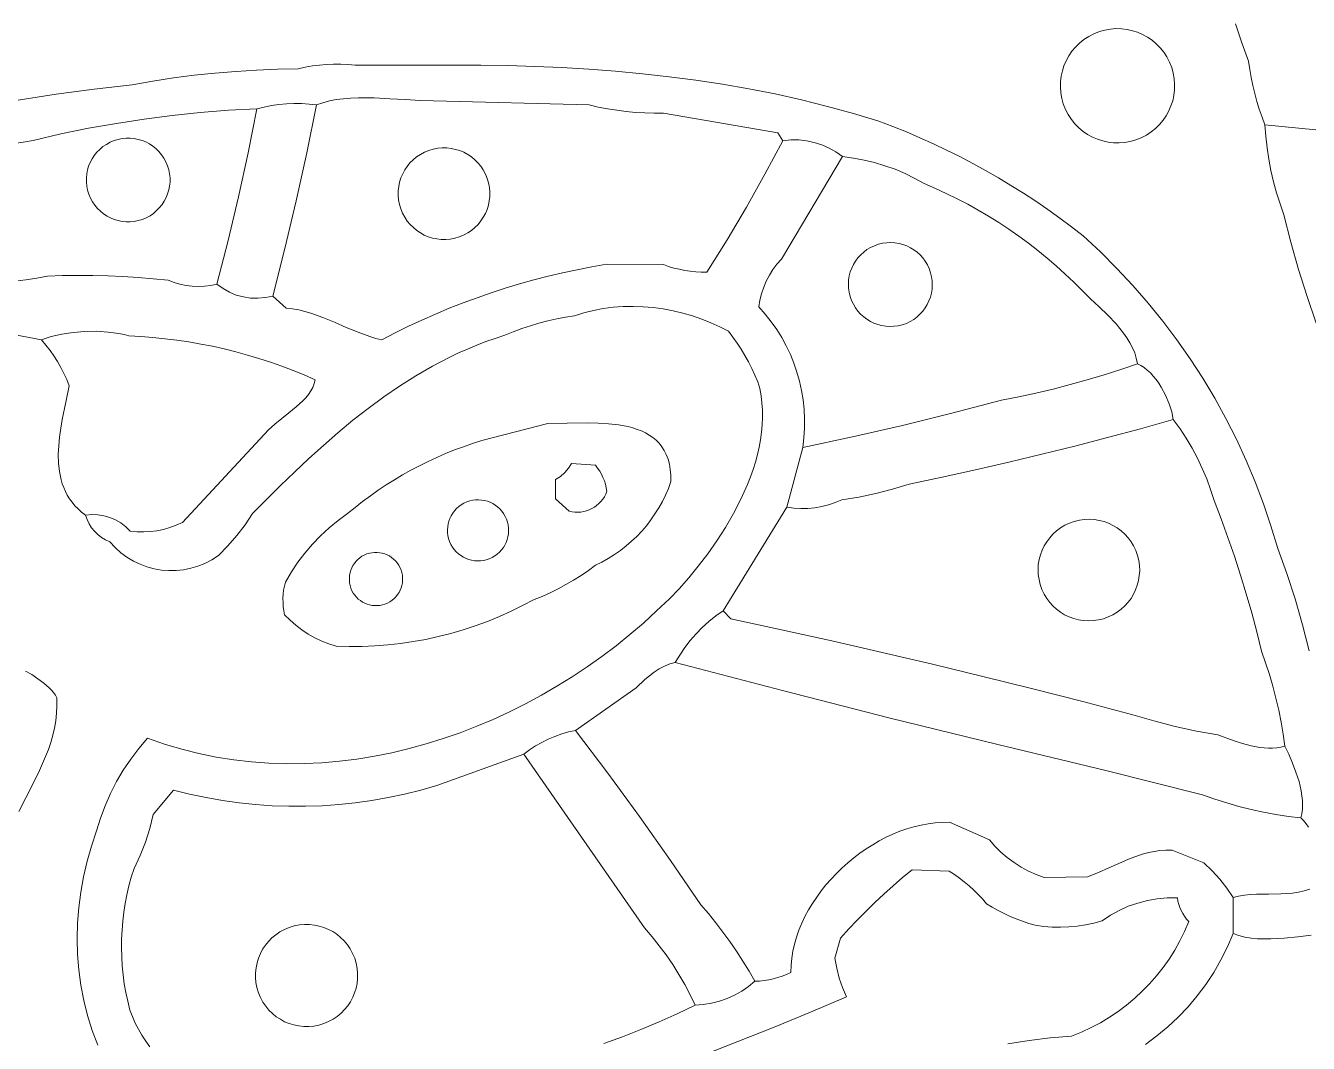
# Model space of a CAD drawing. Header units: inches. Extents: x 36.3 to 71.4, y 17.4 to 61.7.
# Drawn here: x 54.42 to 65.72, y 23.24 to 32.21 of the extents above; entities that cross this region are included whole.
import ezdxf

# ---------------------------------------------------------------- set-up
doc = ezdxf.new("R2010")
doc.units = ezdxf.units.IN
doc.header["$MEASUREMENT"] = 0
doc.layers.add('10_CLOSED_AREAS', color=7, linetype='CONTINUOUS', lineweight=18)
doc.layers.add('20_EXACT_CIRCLES', color=7, linetype='CONTINUOUS', lineweight=18)

msp = doc.modelspace()

# ---------------------------------------------------------------- linework, layer by layer
at = {"layer": '10_CLOSED_AREAS'}
for points in [[(65.79, 29.582), (65.71, 29.818), (65.636, 30.057), (65.568, 30.297), (65.506, 30.539), (65.472, 30.635), (65.441, 30.732), (65.414, 30.83), (65.392, 30.929), (65.373, 31.029), (65.357, 31.129), (65.346, 31.23), (65.339, 31.331), (65.313, 31.399), (65.289, 31.468), (65.268, 31.537), (65.249, 31.606), (65.232, 31.677), (65.217, 31.748), (65.205, 31.819), (65.195, 31.891), (65.134, 32.055), (65.08, 32.222)], [(65.08, 32.222), (65.134, 32.055), (65.195, 31.891), (65.205, 31.819), (65.217, 31.748), (65.232, 31.677), (65.249, 31.606), (65.268, 31.537), (65.289, 31.468), (65.313, 31.399), (65.339, 31.331), (66.387, 31.227)], [(54.354, 31.548), (54.688, 31.6), (55.023, 31.646), (55.358, 31.685), (55.54, 31.717), (55.722, 31.744), (55.904, 31.768), (56.087, 31.787), (56.27, 31.802), (56.453, 31.814), (56.637, 31.821), (56.821, 31.824), (56.883, 31.838), (56.945, 31.85), (57.007, 31.858), (57.069, 31.864), (57.132, 31.867), (57.195, 31.867), (57.258, 31.864), (57.321, 31.858), (58.192, 31.858), (58.429, 31.857), (58.667, 31.853), (58.905, 31.846), (59.142, 31.835), (59.38, 31.821), (59.617, 31.803), (59.853, 31.781), (60.089, 31.755), (60.324, 31.725), (60.559, 31.689), (60.792, 31.649), (61.024, 31.603), (61.255, 31.552), (61.484, 31.494), (61.712, 31.431), (61.938, 31.362), (62.059, 31.316), (62.18, 31.268), (62.299, 31.217), (62.417, 31.164), (62.534, 31.108), (62.65, 31.051), (62.765, 30.991), (62.878, 30.929), (62.99, 30.864), (63.101, 30.797), (63.211, 30.729), (63.319, 30.658), (63.426, 30.584), (63.531, 30.509), (63.635, 30.431), (63.738, 30.352), (63.889, 30.211), (64.035, 30.066), (64.175, 29.915), (64.31, 29.76), (64.439, 29.601), (64.563, 29.437), (64.68, 29.269), (64.791, 29.097), (64.896, 28.922), (64.995, 28.742), (65.088, 28.559), (65.174, 28.373), (65.253, 28.184), (65.326, 27.991), (65.392, 27.796), (65.451, 27.598), (65.532, 27.376), (65.605, 27.152), (65.671, 26.925), (65.729, 26.696)], [(65.729, 26.696), (65.671, 26.925), (65.605, 27.152), (65.532, 27.376), (65.451, 27.598), (65.392, 27.796), (65.326, 27.991), (65.253, 28.184), (65.174, 28.373), (65.088, 28.559), (64.995, 28.742), (64.896, 28.922), (64.791, 29.097), (64.68, 29.269), (64.563, 29.437), (64.439, 29.601), (64.31, 29.76), (64.175, 29.915), (64.035, 30.066), (63.889, 30.211), (63.738, 30.352), (63.635, 30.431), (63.531, 30.509), (63.426, 30.584), (63.319, 30.658), (63.211, 30.729), (63.101, 30.797), (62.99, 30.864), (62.878, 30.929), (62.765, 30.991), (62.65, 31.051), (62.534, 31.108), (62.417, 31.164), (62.299, 31.217), (62.18, 31.268), (62.059, 31.316), (61.938, 31.362), (61.712, 31.431), (61.484, 31.494), (61.255, 31.552), (61.024, 31.603), (60.792, 31.649), (60.559, 31.689), (60.324, 31.725), (60.089, 31.755), (59.853, 31.781), (59.617, 31.803), (59.38, 31.821), (59.142, 31.835), (58.905, 31.846), (58.667, 31.853), (58.429, 31.857), (58.192, 31.858), (57.321, 31.858), (57.258, 31.864), (57.195, 31.867), (57.132, 31.867), (57.069, 31.864), (57.007, 31.858), (56.945, 31.85), (56.883, 31.838), (56.821, 31.824), (56.637, 31.821), (56.453, 31.814), (56.27, 31.802), (56.087, 31.787), (55.904, 31.768), (55.722, 31.744), (55.54, 31.717), (55.358, 31.685), (55.023, 31.646), (54.688, 31.6), (54.354, 31.548)], [(54.288, 31.161), (54.486, 31.194), (54.728, 31.251), (54.972, 31.301), (55.218, 31.344), (55.464, 31.382), (55.711, 31.414), (55.958, 31.439), (56.207, 31.459), (56.455, 31.472), (56.52, 31.488), (56.585, 31.501), (56.651, 31.51), (56.717, 31.516), (56.783, 31.519), (56.85, 31.518), (56.916, 31.514), (56.982, 31.507), (57.037, 31.526), (57.095, 31.542), (57.156, 31.553), (57.22, 31.561), (57.285, 31.566), (57.352, 31.569), (57.489, 31.568), (57.628, 31.561), (57.764, 31.553), (57.894, 31.545), (58.014, 31.542), (59.383, 31.506), (59.464, 31.488), (59.545, 31.473), (59.627, 31.46), (59.709, 31.449), (59.792, 31.441), (59.874, 31.436), (59.957, 31.433), (60.04, 31.433), (61.048, 31.261), (61.09, 31.191), (61.161, 31.198), (61.231, 31.198), (61.3, 31.19), (61.368, 31.176), (61.435, 31.154), (61.498, 31.126), (61.559, 31.092), (61.617, 31.051), (61.712, 31.038), (61.806, 31.021), (61.899, 30.999), (61.99, 30.971), (62.08, 30.939), (62.168, 30.902), (62.254, 30.859), (62.337, 30.813), (62.435, 30.771), (62.531, 30.727), (62.627, 30.68), (62.721, 30.631), (62.813, 30.579), (62.904, 30.526), (62.994, 30.47), (63.082, 30.411), (63.169, 30.351), (63.254, 30.288), (63.338, 30.223), (63.42, 30.156), (63.5, 30.087), (63.579, 30.016), (63.656, 29.943), (63.731, 29.867), (63.802, 29.798), (63.878, 29.727), (63.954, 29.653), (64.027, 29.576), (64.061, 29.536), (64.093, 29.495), (64.122, 29.453), (64.149, 29.41), (64.172, 29.366), (64.191, 29.32), (64.205, 29.273), (64.215, 29.225), (64.245, 29.211), (64.274, 29.192), (64.302, 29.17), (64.329, 29.145), (64.355, 29.117), (64.38, 29.086), (64.403, 29.054), (64.424, 29.019), (64.462, 28.947), (64.494, 28.873), (64.517, 28.801), (64.531, 28.733), (64.591, 28.652), (64.646, 28.568), (64.697, 28.482), (64.744, 28.394), (64.787, 28.303), (64.826, 28.21), (64.86, 28.116), (64.89, 28.02), (64.953, 27.857), (65.013, 27.694), (65.07, 27.529), (65.123, 27.363), (65.174, 27.197), (65.222, 27.029), (65.267, 26.861), (65.309, 26.691), (65.345, 26.59), (65.379, 26.487), (65.409, 26.383), (65.436, 26.279), (65.46, 26.173), (65.482, 26.067), (65.5, 25.961), (65.515, 25.854), (65.548, 25.783), (65.581, 25.706), (65.612, 25.626), (65.639, 25.543), (65.658, 25.46), (65.665, 25.418), (65.669, 25.377), (65.671, 25.337), (65.669, 25.298), (65.664, 25.259), (65.655, 25.222), (65.68, 25.198), (65.703, 25.171), (65.723, 25.141)], [(54.322, 29.954), (54.419, 29.965), (54.516, 29.979), (54.611, 29.997), (54.744, 30.002), (54.877, 30.004), (55.01, 30.003), (55.143, 30), (55.276, 29.994), (55.409, 29.986), (55.542, 29.975), (55.674, 29.962), (55.726, 29.942), (55.778, 29.926), (55.832, 29.915), (55.886, 29.909), (55.941, 29.906), (55.996, 29.909), (56.05, 29.916), (56.104, 29.927), (56.203, 30.311), (56.295, 30.696), (56.379, 31.083), (56.455, 31.472), (56.207, 31.459), (55.958, 31.439), (55.711, 31.414), (55.464, 31.382), (55.218, 31.344), (54.972, 31.301), (54.728, 31.251), (54.486, 31.194), (54.288, 31.161)], [(55.514, 23.205), (55.477, 23.255), (55.443, 23.306), (55.412, 23.359), (55.384, 23.414), (55.359, 23.471), (55.338, 23.529), (55.318, 23.606), (55.302, 23.683), (55.288, 23.761), (55.278, 23.84), (55.27, 23.918), (55.265, 23.997), (55.263, 24.076), (55.264, 24.154), (55.268, 24.233), (55.274, 24.311), (55.284, 24.39), (55.296, 24.468), (55.311, 24.545), (55.329, 24.622), (55.35, 24.699), (55.374, 24.775), (55.428, 24.89), (55.474, 25.008), (55.512, 25.129), (55.542, 25.253), (55.721, 25.468), (55.864, 25.432), (56.009, 25.401), (56.154, 25.376), (56.299, 25.355), (56.445, 25.34), (56.592, 25.33), (56.738, 25.325), (56.885, 25.325), (57.031, 25.33), (57.177, 25.34), (57.323, 25.355), (57.469, 25.376), (57.613, 25.401), (57.757, 25.432), (57.9, 25.468), (58.042, 25.509), (58.808, 25.784), (58.859, 25.821), (58.912, 25.856), (58.967, 25.888), (59.024, 25.916), (59.082, 25.941), (59.142, 25.962), (59.202, 25.98), (59.264, 25.994), (59.797, 26.37), (59.874, 26.441), (59.915, 26.475), (59.957, 26.507), (60.001, 26.536), (60.047, 26.561), (60.094, 26.579), (60.142, 26.591), (60.183, 26.658), (60.227, 26.723), (60.275, 26.785), (60.327, 26.844), (60.381, 26.9), (60.439, 26.952), (60.5, 27.002), (60.564, 27.048), (61.125, 27.961), (61.266, 28.487), (61.276, 28.572), (61.282, 28.656), (61.282, 28.74), (61.278, 28.824), (61.269, 28.907), (61.256, 28.99), (61.238, 29.071), (61.215, 29.151), (61.188, 29.23), (61.157, 29.307), (61.121, 29.382), (61.081, 29.456), (61.037, 29.527), (60.989, 29.596), (60.936, 29.662), (60.88, 29.726), (60.889, 29.785), (60.903, 29.842), (60.922, 29.899), (60.945, 29.953), (60.972, 30.005), (61.004, 30.056), (61.039, 30.103), (61.079, 30.148), (61.617, 31.051), (61.559, 31.092), (61.498, 31.126), (61.435, 31.154), (61.368, 31.176), (61.3, 31.19), (61.231, 31.198), (61.161, 31.198), (61.09, 31.191), (60.933, 30.895), (60.77, 30.604), (60.599, 30.316), (60.421, 30.032), (60.372, 30.033), (60.323, 30.036), (60.275, 30.041), (60.227, 30.048), (60.179, 30.058), (60.131, 30.069), (60.084, 30.083), (60.038, 30.099), (59.536, 30.102), (59.407, 30.079), (59.278, 30.054), (59.15, 30.027), (59.023, 29.997), (58.896, 29.964), (58.77, 29.929), (58.645, 29.891), (58.52, 29.85), (58.396, 29.807), (58.274, 29.762), (58.152, 29.714), (58.031, 29.663), (57.911, 29.61), (57.793, 29.555), (57.675, 29.497), (57.558, 29.437), (57.505, 29.449), (57.452, 29.465), (57.348, 29.503), (57.244, 29.546), (57.141, 29.591), (57.037, 29.634), (56.932, 29.672), (56.878, 29.687), (56.825, 29.7), (56.77, 29.71), (56.715, 29.716), (56.596, 29.822), (56.531, 29.808), (56.466, 29.802), (56.401, 29.804), (56.337, 29.814), (56.275, 29.831), (56.215, 29.856), (56.158, 29.888), (56.104, 29.927), (56.05, 29.916), (55.996, 29.909), (55.941, 29.906), (55.886, 29.909), (55.832, 29.915), (55.778, 29.926), (55.726, 29.942), (55.674, 29.962), (55.542, 29.975), (55.409, 29.986), (55.276, 29.994), (55.143, 30), (55.01, 30.003), (54.877, 30.004), (54.744, 30.002), (54.611, 29.997), (54.516, 29.979), (54.419, 29.965), (54.322, 29.954)], [(53.828, 29.575), (54.559, 29.435), (54.6, 29.451), (54.644, 29.464), (54.738, 29.486), (54.838, 29.502), (54.941, 29.51), (55.044, 29.511), (55.145, 29.505), (55.241, 29.492), (55.286, 29.483), (55.328, 29.471), (55.435, 29.465), (55.54, 29.457), (55.646, 29.446), (55.751, 29.433), (55.856, 29.418), (55.961, 29.399), (56.064, 29.379), (56.168, 29.356), (56.271, 29.33), (56.373, 29.302), (56.474, 29.272), (56.575, 29.239), (56.675, 29.204), (56.775, 29.166), (56.873, 29.127), (56.971, 29.084), (56.962, 29.05), (56.949, 29.017), (56.932, 28.986), (56.911, 28.955), (56.887, 28.926), (56.861, 28.898), (56.802, 28.844), (56.739, 28.792), (56.675, 28.742), (56.614, 28.693), (56.56, 28.644), (55.8, 27.826), (55.746, 27.801), (55.69, 27.781), (55.634, 27.765), (55.576, 27.753), (55.518, 27.746), (55.459, 27.743), (55.4, 27.744), (55.341, 27.75), (55.301, 27.789), (55.258, 27.822), (55.211, 27.849), (55.161, 27.871), (55.109, 27.886), (55.055, 27.894), (55.001, 27.896), (54.946, 27.89), (54.96, 27.851), (54.978, 27.814), (55, 27.78), (55.026, 27.749), (55.056, 27.72), (55.088, 27.695), (55.123, 27.674), (55.161, 27.657), (55.208, 27.606), (55.258, 27.56), (55.311, 27.521), (55.368, 27.486), (55.427, 27.458), (55.488, 27.435), (55.551, 27.418), (55.615, 27.407), (55.679, 27.402), (55.744, 27.402), (55.809, 27.409), (55.874, 27.422), (55.937, 27.44), (55.999, 27.465), (56.059, 27.497), (56.117, 27.534), (56.201, 27.619), (56.28, 27.71), (56.353, 27.806), (56.419, 27.906), (56.665, 28.151), (56.789, 28.271), (56.915, 28.389), (57.042, 28.505), (57.171, 28.617), (57.303, 28.727), (57.437, 28.832), (57.574, 28.933), (57.714, 29.029), (57.858, 29.12), (58.005, 29.205), (58.157, 29.284), (58.234, 29.32), (58.313, 29.355), (58.393, 29.389), (58.474, 29.42), (58.557, 29.449), (58.641, 29.477), (58.715, 29.507), (58.79, 29.535), (58.866, 29.56), (58.942, 29.582), (59.02, 29.603), (59.098, 29.621), (59.176, 29.636), (59.255, 29.649), (59.338, 29.675), (59.422, 29.696), (59.508, 29.712), (59.595, 29.723), (59.683, 29.729), (59.771, 29.731), (59.86, 29.728), (59.948, 29.72), (60.036, 29.708), (60.123, 29.692), (60.209, 29.672), (60.294, 29.647), (60.377, 29.619), (60.457, 29.587), (60.536, 29.55), (60.611, 29.511), (60.65, 29.459), (60.687, 29.406), (60.723, 29.353), (60.756, 29.298), (60.787, 29.242), (60.817, 29.184), (60.845, 29.126), (60.87, 29.067), (60.887, 29.006), (60.899, 28.943), (60.907, 28.88), (60.912, 28.816), (60.912, 28.751), (60.91, 28.686), (60.904, 28.621), (60.894, 28.555), (60.882, 28.49), (60.867, 28.424), (60.849, 28.358), (60.828, 28.292), (60.805, 28.227), (60.779, 28.162), (60.722, 28.033), (60.657, 27.906), (60.586, 27.783), (60.51, 27.663), (60.429, 27.549), (60.346, 27.44), (60.261, 27.337), (60.176, 27.242), (60.091, 27.154), (59.979, 27.046), (59.863, 26.94), (59.744, 26.838), (59.621, 26.739), (59.495, 26.644), (59.366, 26.553), (59.235, 26.466), (59.1, 26.382), (58.963, 26.303), (58.824, 26.228), (58.683, 26.157), (58.539, 26.091), (58.394, 26.03), (58.247, 25.973), (58.098, 25.921), (57.948, 25.875), (57.797, 25.833), (57.645, 25.797), (57.492, 25.766), (57.338, 25.741), (57.183, 25.722), (57.029, 25.708), (56.873, 25.701), (56.718, 25.699), (56.563, 25.704), (56.408, 25.715), (56.253, 25.733), (56.099, 25.757), (55.946, 25.789), (55.794, 25.827), (55.642, 25.872), (55.492, 25.924), (55.415, 25.834), (55.345, 25.741), (55.279, 25.643), (55.22, 25.542), (55.167, 25.438), (55.12, 25.33), (55.079, 25.22), (55.044, 25.107), (55, 24.974), (54.962, 24.84), (54.93, 24.704), (54.906, 24.568), (54.888, 24.431), (54.877, 24.293), (54.873, 24.156), (54.876, 24.019), (54.887, 23.883), (54.905, 23.747), (54.931, 23.613), (54.965, 23.48), (55.006, 23.349), (55.056, 23.22)], [(55.056, 23.22), (55.006, 23.349), (54.965, 23.48), (54.931, 23.613), (54.905, 23.747), (54.887, 23.883), (54.876, 24.019), (54.873, 24.156), (54.877, 24.293), (54.888, 24.431), (54.906, 24.568), (54.93, 24.704), (54.962, 24.84), (55, 24.974), (55.044, 25.107), (55.079, 25.22), (55.12, 25.33), (55.167, 25.438), (55.22, 25.542), (55.279, 25.643), (55.345, 25.741), (55.415, 25.834), (55.492, 25.924), (55.642, 25.872), (55.794, 25.827), (55.946, 25.789), (56.099, 25.757), (56.253, 25.733), (56.408, 25.715), (56.563, 25.704), (56.718, 25.699), (56.873, 25.701), (57.029, 25.708), (57.183, 25.722), (57.338, 25.741), (57.492, 25.766), (57.645, 25.797), (57.797, 25.833), (57.948, 25.875), (58.098, 25.921), (58.247, 25.973), (58.394, 26.03), (58.539, 26.091), (58.683, 26.157), (58.824, 26.228), (58.963, 26.303), (59.1, 26.382), (59.235, 26.466), (59.366, 26.553), (59.495, 26.644), (59.621, 26.739), (59.744, 26.838), (59.863, 26.94), (59.979, 27.046), (60.091, 27.154), (60.176, 27.242), (60.261, 27.337), (60.346, 27.44), (60.429, 27.549), (60.51, 27.663), (60.586, 27.783), (60.657, 27.906), (60.722, 28.033), (60.779, 28.162), (60.805, 28.227), (60.828, 28.292), (60.849, 28.358), (60.867, 28.424), (60.882, 28.49), (60.894, 28.555), (60.904, 28.621), (60.91, 28.686), (60.912, 28.751), (60.912, 28.816), (60.907, 28.88), (60.899, 28.943), (60.887, 29.006), (60.87, 29.067), (60.845, 29.126), (60.817, 29.184), (60.787, 29.242), (60.756, 29.298), (60.723, 29.353), (60.687, 29.406), (60.65, 29.459), (60.611, 29.511), (60.536, 29.55), (60.457, 29.587), (60.377, 29.619), (60.294, 29.647), (60.209, 29.672), (60.123, 29.692), (60.036, 29.708), (59.948, 29.72), (59.86, 29.728), (59.771, 29.731), (59.683, 29.729), (59.595, 29.723), (59.508, 29.712), (59.422, 29.696), (59.338, 29.675), (59.255, 29.649), (59.176, 29.636), (59.098, 29.621), (59.02, 29.603), (58.942, 29.582), (58.866, 29.56), (58.79, 29.535), (58.715, 29.507), (58.641, 29.477), (58.557, 29.449), (58.474, 29.42), (58.393, 29.389), (58.313, 29.355), (58.234, 29.32), (58.157, 29.284), (58.005, 29.205), (57.858, 29.12), (57.714, 29.029), (57.574, 28.933), (57.437, 28.832), (57.303, 28.727), (57.171, 28.617), (57.042, 28.505), (56.915, 28.389), (56.789, 28.271), (56.665, 28.151), (56.419, 27.906), (56.353, 27.806), (56.28, 27.71), (56.201, 27.619), (56.117, 27.534), (56.059, 27.497), (55.999, 27.465), (55.937, 27.44), (55.874, 27.422), (55.809, 27.409), (55.744, 27.402), (55.679, 27.402), (55.615, 27.407), (55.551, 27.418), (55.488, 27.435), (55.427, 27.458), (55.368, 27.486), (55.311, 27.521), (55.258, 27.56), (55.208, 27.606), (55.161, 27.657), (55.123, 27.674), (55.088, 27.695), (55.056, 27.72), (55.026, 27.749), (55, 27.78), (54.978, 27.814), (54.96, 27.851), (54.946, 27.89), (54.912, 27.917), (54.881, 27.945), (54.853, 27.974), (54.828, 28.004), (54.806, 28.035), (54.786, 28.067), (54.769, 28.1), (54.754, 28.133), (54.742, 28.168), (54.731, 28.203), (54.716, 28.275), (54.708, 28.349), (54.706, 28.424), (54.71, 28.501), (54.717, 28.578), (54.729, 28.656), (54.742, 28.733), (54.773, 28.886), (54.803, 29.031), (54.781, 29.087), (54.756, 29.14), (54.729, 29.193), (54.7, 29.245), (54.668, 29.295), (54.634, 29.343), (54.598, 29.39), (54.559, 29.435), (53.828, 29.575)], [(65.723, 25.141), (65.703, 25.171), (65.68, 25.198), (65.655, 25.222), (65.545, 25.236), (65.435, 25.253), (65.325, 25.274), (65.217, 25.297), (65.109, 25.324), (65.002, 25.355), (64.896, 25.388), (64.79, 25.425), (63.937, 25.639), (62.986, 25.868), (62.037, 26.102), (61.089, 26.344), (60.142, 26.591), (60.094, 26.579), (60.047, 26.561), (60.001, 26.536), (59.957, 26.507), (59.915, 26.475), (59.874, 26.441), (59.797, 26.37), (59.264, 25.994), (59.549, 25.616), (59.828, 25.234), (60.101, 24.848), (60.368, 24.457), (60.435, 24.379), (60.5, 24.298), (60.563, 24.216), (60.624, 24.132), (60.683, 24.047), (60.739, 23.96), (60.793, 23.872), (60.845, 23.782), (60.886, 23.784), (60.926, 23.788), (60.967, 23.794), (61.007, 23.803), (61.046, 23.814), (61.085, 23.827), (61.123, 23.842), (61.161, 23.86), (61.163, 23.923), (61.169, 23.986), (61.179, 24.048), (61.194, 24.11), (61.211, 24.172), (61.233, 24.233), (61.258, 24.293), (61.286, 24.352), (61.317, 24.411), (61.352, 24.468), (61.389, 24.524), (61.429, 24.578), (61.471, 24.632), (61.516, 24.683), (61.563, 24.733), (61.612, 24.78), (61.663, 24.826), (61.715, 24.87), (61.77, 24.911), (61.826, 24.95), (61.883, 24.986), (61.941, 25.02), (62.001, 25.051), (62.061, 25.079), (62.122, 25.104), (62.184, 25.126), (62.246, 25.144), (62.309, 25.159), (62.371, 25.171), (62.434, 25.179), (62.496, 25.183), (62.558, 25.184), (62.911, 25.03), (62.96, 24.974), (63.012, 24.921), (63.068, 24.873), (63.128, 24.828), (63.19, 24.788), (63.255, 24.753), (63.323, 24.722), (63.393, 24.696), (63.776, 24.704), (63.873, 24.741), (63.964, 24.781), (64.051, 24.821), (64.137, 24.858), (64.224, 24.892), (64.269, 24.906), (64.316, 24.918), (64.364, 24.927), (64.414, 24.934), (64.466, 24.938), (64.521, 24.938), (64.801, 24.825), (64.874, 24.756), (64.941, 24.682), (65.003, 24.603), (65.058, 24.52), (65.107, 24.532), (65.158, 24.54), (65.21, 24.546), (65.263, 24.549), (65.37, 24.551), (65.478, 24.553), (65.531, 24.556), (65.583, 24.56), (65.635, 24.568), (65.685, 24.579), (65.733, 24.594)], [(54.358, 25.279), (54.483, 25.52), (54.542, 25.64), (54.595, 25.762), (54.619, 25.824), (54.64, 25.887), (54.658, 25.95), (54.673, 26.014), (54.684, 26.079), (54.692, 26.145), (54.695, 26.212), (54.694, 26.281), (54.681, 26.304), (54.665, 26.327), (54.647, 26.349), (54.626, 26.37), (54.579, 26.411), (54.527, 26.449), (54.472, 26.485), (54.417, 26.517)], [(54.417, 26.517), (54.472, 26.485), (54.527, 26.449), (54.579, 26.411), (54.626, 26.37), (54.647, 26.349), (54.665, 26.327), (54.681, 26.304), (54.694, 26.281), (54.695, 26.212), (54.692, 26.145), (54.684, 26.079), (54.673, 26.014), (54.658, 25.95), (54.64, 25.887), (54.619, 25.824), (54.595, 25.762), (54.542, 25.64), (54.483, 25.52), (54.358, 25.279)], [(59.514, 23.233), (59.678, 23.293), (59.84, 23.357), (60.001, 23.425), (60.16, 23.496), (60.318, 23.571), (60.274, 23.664), (60.226, 23.754), (60.175, 23.843), (60.121, 23.929), (60.063, 24.014), (60.002, 24.096), (59.938, 24.175), (59.871, 24.253), (58.808, 25.784), (58.042, 25.509), (57.9, 25.468), (57.757, 25.432), (57.613, 25.401), (57.469, 25.376), (57.323, 25.355), (57.177, 25.34), (57.031, 25.33), (56.885, 25.325), (56.738, 25.325), (56.592, 25.33), (56.445, 25.34), (56.299, 25.355), (56.154, 25.376), (56.009, 25.401), (55.864, 25.432), (55.721, 25.468), (55.542, 25.253), (55.512, 25.129), (55.474, 25.008), (55.428, 24.89), (55.374, 24.775), (55.35, 24.699), (55.329, 24.622), (55.311, 24.545), (55.296, 24.468), (55.284, 24.39), (55.274, 24.311), (55.268, 24.233), (55.264, 24.154), (55.263, 24.076), (55.265, 23.997), (55.27, 23.918), (55.278, 23.84), (55.288, 23.761), (55.302, 23.683), (55.318, 23.606), (55.338, 23.529), (55.359, 23.471), (55.384, 23.414), (55.412, 23.359), (55.443, 23.306), (55.477, 23.255), (55.514, 23.205)], [(64.286, 23.226), (64.387, 23.301), (64.484, 23.381), (64.575, 23.467), (64.662, 23.558), (64.743, 23.654), (64.818, 23.755), (64.888, 23.861), (64.951, 23.971), (65.008, 24.085), (65.058, 24.203), (65.058, 24.52), (65.003, 24.603), (64.941, 24.682), (64.874, 24.756), (64.801, 24.825), (64.521, 24.938), (64.466, 24.938), (64.414, 24.934), (64.364, 24.927), (64.316, 24.918), (64.269, 24.906), (64.224, 24.892), (64.137, 24.858), (64.051, 24.821), (63.964, 24.781), (63.873, 24.741), (63.776, 24.704), (63.393, 24.696), (63.323, 24.722), (63.255, 24.753), (63.19, 24.788), (63.128, 24.828), (63.068, 24.873), (63.012, 24.921), (62.96, 24.974), (62.911, 25.03), (62.558, 25.184), (62.496, 25.183), (62.434, 25.179), (62.371, 25.171), (62.309, 25.159), (62.246, 25.144), (62.184, 25.126), (62.122, 25.104), (62.061, 25.079), (62.001, 25.051), (61.941, 25.02), (61.883, 24.986), (61.826, 24.95), (61.77, 24.911), (61.715, 24.87), (61.663, 24.826), (61.612, 24.78), (61.563, 24.733), (61.516, 24.683), (61.471, 24.632), (61.429, 24.578), (61.389, 24.524), (61.352, 24.468), (61.317, 24.411), (61.286, 24.352), (61.258, 24.293), (61.233, 24.233), (61.211, 24.172), (61.194, 24.11), (61.179, 24.048), (61.169, 23.986), (61.163, 23.923), (61.161, 23.86), (61.123, 23.842), (61.085, 23.827), (61.046, 23.814), (61.007, 23.803), (60.967, 23.794), (60.926, 23.788), (60.886, 23.784), (60.845, 23.782), (60.788, 23.736), (60.728, 23.695), (60.665, 23.66), (60.6, 23.631), (60.532, 23.607), (60.462, 23.589), (60.39, 23.577), (60.318, 23.571), (60.16, 23.496), (60.001, 23.425), (59.84, 23.357), (59.678, 23.293), (59.514, 23.233)], [(60.374, 23.124), (60.695, 23.25), (61.015, 23.378), (61.334, 23.51), (61.652, 23.644), (61.617, 23.726), (61.588, 23.811), (61.566, 23.898), (61.55, 23.986), (61.598, 24.162), (61.672, 24.243), (61.747, 24.322), (61.824, 24.4), (61.902, 24.476), (61.982, 24.551), (62.063, 24.624), (62.146, 24.696), (62.23, 24.765), (62.555, 24.753), (62.602, 24.723), (62.647, 24.692), (62.69, 24.658), (62.733, 24.623), (62.773, 24.586), (62.813, 24.548), (62.85, 24.508), (62.886, 24.466), (62.936, 24.435), (62.987, 24.406), (63.04, 24.379), (63.093, 24.354), (63.147, 24.332), (63.202, 24.311), (63.258, 24.292), (63.314, 24.276), (63.388, 24.266), (63.463, 24.26), (63.537, 24.259), (63.611, 24.261), (63.685, 24.268), (63.759, 24.279), (63.832, 24.294), (63.904, 24.314), (63.978, 24.364), (64.055, 24.407), (64.135, 24.443), (64.218, 24.472), (64.303, 24.494), (64.39, 24.509), (64.478, 24.517), (64.567, 24.517), (64.572, 24.488), (64.58, 24.46), (64.59, 24.432), (64.602, 24.405), (64.615, 24.38), (64.631, 24.355), (64.648, 24.331), (64.668, 24.309), (64.631, 24.222), (64.589, 24.138), (64.544, 24.057), (64.494, 23.978), (64.441, 23.903), (64.384, 23.83), (64.323, 23.761), (64.258, 23.694), (64.191, 23.632), (64.12, 23.572), (64.046, 23.517), (63.969, 23.465), (63.889, 23.417), (63.807, 23.374), (63.722, 23.334), (63.635, 23.299), (63.447, 23.283), (63.26, 23.26), (63.074, 23.232)], [(63.074, 23.232), (63.26, 23.26), (63.447, 23.283), (63.635, 23.299), (63.722, 23.334), (63.807, 23.374), (63.889, 23.417), (63.969, 23.465), (64.046, 23.517), (64.12, 23.572), (64.191, 23.632), (64.258, 23.694), (64.323, 23.761), (64.384, 23.83), (64.441, 23.903), (64.494, 23.978), (64.544, 24.057), (64.589, 24.138), (64.631, 24.222), (64.668, 24.309), (64.648, 24.331), (64.631, 24.355), (64.615, 24.38), (64.602, 24.405), (64.59, 24.432), (64.58, 24.46), (64.572, 24.488), (64.567, 24.517), (64.478, 24.517), (64.39, 24.509), (64.303, 24.494), (64.218, 24.472), (64.135, 24.443), (64.055, 24.407), (63.978, 24.364), (63.904, 24.314), (63.832, 24.294), (63.759, 24.279), (63.685, 24.268), (63.611, 24.261), (63.537, 24.259), (63.463, 24.26), (63.388, 24.266), (63.314, 24.276), (63.258, 24.292), (63.202, 24.311), (63.147, 24.332), (63.093, 24.354), (63.04, 24.379), (62.987, 24.406), (62.936, 24.435), (62.886, 24.466), (62.85, 24.508), (62.813, 24.548), (62.773, 24.586), (62.733, 24.623), (62.69, 24.658), (62.647, 24.692), (62.602, 24.723), (62.555, 24.753), (62.23, 24.765), (62.146, 24.696), (62.063, 24.624), (61.982, 24.551), (61.902, 24.476), (61.824, 24.4), (61.747, 24.322), (61.672, 24.243), (61.598, 24.162), (61.55, 23.986), (61.566, 23.898), (61.588, 23.811), (61.617, 23.726), (61.652, 23.644), (61.334, 23.51), (61.015, 23.378), (60.695, 23.25), (60.374, 23.124)], [(65.733, 24.594), (65.685, 24.579), (65.635, 24.568), (65.583, 24.56), (65.531, 24.556), (65.478, 24.553), (65.37, 24.551), (65.263, 24.549), (65.21, 24.546), (65.158, 24.54), (65.107, 24.532), (65.058, 24.52), (65.058, 24.203), (65.11, 24.185), (65.163, 24.172), (65.218, 24.163), (65.274, 24.157), (65.332, 24.155), (65.39, 24.156), (65.508, 24.163), (65.628, 24.175), (65.746, 24.188)], [(65.746, 24.188), (65.628, 24.175), (65.508, 24.163), (65.39, 24.156), (65.332, 24.155), (65.274, 24.157), (65.218, 24.163), (65.163, 24.172), (65.11, 24.185), (65.058, 24.203), (65.008, 24.085), (64.951, 23.971), (64.888, 23.861), (64.818, 23.755), (64.743, 23.654), (64.662, 23.558), (64.575, 23.467), (64.484, 23.381), (64.387, 23.301), (64.286, 23.226)]]:
    msp.add_lwpolyline(points, dxfattribs=at)
for points in [[(56.982, 31.507), (56.896, 31.083), (56.803, 30.661), (56.703, 30.241), (56.596, 29.822), (56.715, 29.716), (56.77, 29.71), (56.825, 29.7), (56.878, 29.687), (56.932, 29.672), (57.037, 29.634), (57.141, 29.591), (57.244, 29.546), (57.348, 29.503), (57.452, 29.465), (57.505, 29.449), (57.558, 29.437), (57.675, 29.497), (57.793, 29.555), (57.911, 29.61), (58.031, 29.663), (58.152, 29.714), (58.274, 29.762), (58.396, 29.807), (58.52, 29.85), (58.645, 29.891), (58.77, 29.929), (58.896, 29.964), (59.023, 29.997), (59.15, 30.027), (59.278, 30.054), (59.407, 30.079), (59.536, 30.102), (60.038, 30.099), (60.084, 30.083), (60.131, 30.069), (60.179, 30.058), (60.227, 30.048), (60.275, 30.041), (60.323, 30.036), (60.372, 30.033), (60.421, 30.032), (60.599, 30.316), (60.77, 30.604), (60.933, 30.895), (61.09, 31.191), (61.048, 31.261), (60.04, 31.433), (59.957, 31.433), (59.874, 31.436), (59.792, 31.441), (59.709, 31.449), (59.627, 31.46), (59.545, 31.473), (59.464, 31.488), (59.383, 31.506), (58.014, 31.542), (57.894, 31.545), (57.764, 31.553), (57.628, 31.561), (57.489, 31.568), (57.352, 31.569), (57.285, 31.566), (57.22, 31.561), (57.156, 31.553), (57.095, 31.542), (57.037, 31.526)], [(56.455, 31.472), (56.379, 31.083), (56.295, 30.696), (56.203, 30.311), (56.104, 29.927), (56.158, 29.888), (56.215, 29.856), (56.275, 29.831), (56.337, 29.814), (56.401, 29.804), (56.466, 29.802), (56.531, 29.808), (56.596, 29.822), (56.703, 30.241), (56.803, 30.661), (56.896, 31.083), (56.982, 31.507), (56.916, 31.514), (56.85, 31.518), (56.783, 31.519), (56.717, 31.516), (56.651, 31.51), (56.585, 31.501), (56.52, 31.488)], [(61.617, 31.051), (61.079, 30.148), (61.039, 30.103), (61.004, 30.056), (60.972, 30.005), (60.945, 29.953), (60.922, 29.899), (60.903, 29.842), (60.889, 29.785), (60.88, 29.726), (60.936, 29.662), (60.989, 29.596), (61.037, 29.527), (61.081, 29.456), (61.121, 29.382), (61.157, 29.307), (61.188, 29.23), (61.215, 29.151), (61.238, 29.071), (61.256, 28.99), (61.269, 28.907), (61.278, 28.824), (61.282, 28.74), (61.282, 28.656), (61.276, 28.572), (61.266, 28.487), (61.706, 28.581), (62.145, 28.682), (62.581, 28.789), (63.017, 28.904), (63.169, 28.934), (63.321, 28.966), (63.472, 29.002), (63.622, 29.041), (63.772, 29.083), (63.921, 29.127), (64.068, 29.174), (64.215, 29.225), (64.205, 29.273), (64.191, 29.32), (64.172, 29.366), (64.149, 29.41), (64.122, 29.453), (64.093, 29.495), (64.061, 29.536), (64.027, 29.576), (63.954, 29.653), (63.878, 29.727), (63.802, 29.798), (63.731, 29.867), (63.656, 29.943), (63.579, 30.016), (63.5, 30.087), (63.42, 30.156), (63.338, 30.223), (63.254, 30.288), (63.169, 30.351), (63.082, 30.411), (62.994, 30.47), (62.904, 30.526), (62.813, 30.579), (62.721, 30.631), (62.627, 30.68), (62.531, 30.727), (62.435, 30.771), (62.337, 30.813), (62.254, 30.859), (62.168, 30.902), (62.08, 30.939), (61.99, 30.971), (61.899, 30.999), (61.806, 31.021), (61.712, 31.038)], [(54.559, 29.435), (54.598, 29.39), (54.634, 29.343), (54.668, 29.295), (54.7, 29.245), (54.729, 29.193), (54.756, 29.14), (54.781, 29.087), (54.803, 29.031), (54.773, 28.886), (54.742, 28.733), (54.729, 28.656), (54.717, 28.578), (54.71, 28.501), (54.706, 28.424), (54.708, 28.349), (54.716, 28.275), (54.731, 28.203), (54.742, 28.168), (54.754, 28.133), (54.769, 28.1), (54.786, 28.067), (54.806, 28.035), (54.828, 28.004), (54.853, 27.974), (54.881, 27.945), (54.912, 27.917), (54.946, 27.89), (55.001, 27.896), (55.055, 27.894), (55.109, 27.886), (55.161, 27.871), (55.211, 27.849), (55.258, 27.822), (55.301, 27.789), (55.341, 27.75), (55.4, 27.744), (55.459, 27.743), (55.518, 27.746), (55.576, 27.753), (55.634, 27.765), (55.69, 27.781), (55.746, 27.801), (55.8, 27.826), (56.56, 28.644), (56.614, 28.693), (56.675, 28.742), (56.739, 28.792), (56.802, 28.844), (56.861, 28.898), (56.887, 28.926), (56.911, 28.955), (56.932, 28.986), (56.949, 29.017), (56.962, 29.05), (56.971, 29.084), (56.873, 29.127), (56.775, 29.166), (56.675, 29.204), (56.575, 29.239), (56.474, 29.272), (56.373, 29.302), (56.271, 29.33), (56.168, 29.356), (56.064, 29.379), (55.961, 29.399), (55.856, 29.418), (55.751, 29.433), (55.646, 29.446), (55.54, 29.457), (55.435, 29.465), (55.328, 29.471), (55.286, 29.483), (55.241, 29.492), (55.145, 29.505), (55.044, 29.511), (54.941, 29.51), (54.838, 29.502), (54.738, 29.486), (54.644, 29.464), (54.6, 29.451)], [(61.266, 28.487), (61.125, 27.961), (61.187, 27.952), (61.249, 27.949), (61.311, 27.95), (61.373, 27.955), (61.434, 27.966), (61.494, 27.981), (61.553, 28.001), (61.61, 28.025), (61.76, 28.049), (61.91, 28.081), (62.057, 28.119), (62.203, 28.164), (62.496, 28.226), (62.788, 28.291), (63.081, 28.358), (63.372, 28.428), (63.663, 28.5), (63.953, 28.575), (64.243, 28.653), (64.531, 28.733), (64.517, 28.801), (64.494, 28.873), (64.462, 28.947), (64.424, 29.019), (64.403, 29.054), (64.38, 29.086), (64.355, 29.117), (64.329, 29.145), (64.302, 29.17), (64.274, 29.192), (64.245, 29.211), (64.215, 29.225), (64.068, 29.174), (63.921, 29.127), (63.772, 29.083), (63.622, 29.041), (63.472, 29.002), (63.321, 28.966), (63.169, 28.934), (63.017, 28.904), (62.581, 28.789), (62.145, 28.682), (61.706, 28.581)], [(61.125, 27.961), (60.564, 27.048), (60.634, 26.977), (61.079, 26.881), (61.523, 26.782), (61.967, 26.681), (62.41, 26.576), (62.852, 26.469), (63.294, 26.36), (63.735, 26.247), (64.175, 26.132), (64.36, 26.077), (64.547, 26.029), (64.735, 25.987), (64.925, 25.953), (65.068, 25.902), (65.142, 25.878), (65.218, 25.858), (65.293, 25.843), (65.331, 25.839), (65.369, 25.837), (65.406, 25.837), (65.443, 25.839), (65.479, 25.845), (65.515, 25.854), (65.5, 25.961), (65.482, 26.067), (65.46, 26.173), (65.436, 26.279), (65.409, 26.383), (65.379, 26.487), (65.345, 26.59), (65.309, 26.691), (65.267, 26.861), (65.222, 27.029), (65.174, 27.197), (65.123, 27.363), (65.07, 27.529), (65.013, 27.694), (64.953, 27.857), (64.89, 28.02), (64.86, 28.116), (64.826, 28.21), (64.787, 28.303), (64.744, 28.394), (64.697, 28.482), (64.646, 28.568), (64.591, 28.652), (64.531, 28.733), (64.243, 28.653), (63.953, 28.575), (63.663, 28.5), (63.372, 28.428), (63.081, 28.358), (62.788, 28.291), (62.496, 28.226), (62.203, 28.164), (62.057, 28.119), (61.91, 28.081), (61.76, 28.049), (61.61, 28.025), (61.553, 28.001), (61.494, 27.981), (61.434, 27.966), (61.373, 27.955), (61.311, 27.95), (61.249, 27.949), (61.187, 27.952)], [(58.438, 28.548), (59.019, 28.698), (59.19, 28.701), (59.372, 28.704), (59.464, 28.702), (59.555, 28.697), (59.643, 28.687), (59.728, 28.671), (59.768, 28.66), (59.807, 28.647), (59.844, 28.633), (59.88, 28.616), (59.913, 28.597), (59.945, 28.575), (59.974, 28.551), (60, 28.524), (60.024, 28.493), (60.046, 28.46), (60.064, 28.424), (60.079, 28.384), (60.091, 28.34), (60.099, 28.293), (60.104, 28.242), (60.105, 28.187), (60.083, 28.127), (60.057, 28.068), (60.029, 28.01), (59.998, 27.955), (59.964, 27.901), (59.928, 27.848), (59.889, 27.798), (59.848, 27.75), (59.804, 27.704), (59.758, 27.66), (59.71, 27.619), (59.66, 27.579), (59.607, 27.543), (59.553, 27.509), (59.497, 27.477), (59.439, 27.449), (59.377, 27.403), (59.313, 27.359), (59.247, 27.317), (59.18, 27.278), (59.112, 27.242), (59.042, 27.207), (58.971, 27.175), (58.899, 27.146), (58.798, 27.093), (58.696, 27.043), (58.593, 26.996), (58.487, 26.954), (58.381, 26.915), (58.273, 26.88), (58.165, 26.848), (58.055, 26.82), (57.945, 26.796), (57.833, 26.776), (57.722, 26.76), (57.609, 26.747), (57.496, 26.739), (57.382, 26.734), (57.269, 26.733), (57.155, 26.736), (57.09, 26.756), (57.028, 26.781), (56.967, 26.81), (56.909, 26.843), (56.853, 26.88), (56.799, 26.92), (56.749, 26.965), (56.701, 27.013), (56.694, 27.048), (56.689, 27.085), (56.687, 27.121), (56.686, 27.157), (56.688, 27.194), (56.692, 27.23), (56.699, 27.266), (56.708, 27.301), (56.76, 27.39), (56.818, 27.475), (56.88, 27.557), (56.947, 27.635), (57.018, 27.709), (57.093, 27.779), (57.172, 27.844), (57.255, 27.905), (57.321, 27.959), (57.388, 28.011), (57.456, 28.061), (57.525, 28.11), (57.596, 28.157), (57.668, 28.202), (57.74, 28.245), (57.814, 28.286), (57.889, 28.326), (57.965, 28.363), (58.042, 28.399), (58.119, 28.433), (58.198, 28.465), (58.277, 28.494), (58.357, 28.522)], [(59.089, 28.204), (59.131, 28.232), (59.169, 28.266), (59.202, 28.304), (59.229, 28.347), (59.44, 28.331), (59.459, 28.306), (59.477, 28.279), (59.492, 28.251), (59.506, 28.223), (59.518, 28.193), (59.528, 28.163), (59.535, 28.132), (59.541, 28.101), (59.53, 28.076), (59.518, 28.053), (59.504, 28.031), (59.488, 28.011), (59.47, 27.993), (59.45, 27.976), (59.43, 27.961), (59.408, 27.948), (59.385, 27.938), (59.361, 27.929), (59.336, 27.923), (59.311, 27.918), (59.285, 27.916), (59.259, 27.917), (59.233, 27.92), (59.207, 27.925), (59.089, 28.034)], [(65.655, 25.222), (65.664, 25.259), (65.669, 25.298), (65.671, 25.337), (65.669, 25.377), (65.665, 25.418), (65.658, 25.46), (65.639, 25.543), (65.612, 25.626), (65.581, 25.706), (65.548, 25.783), (65.515, 25.854), (65.479, 25.845), (65.443, 25.839), (65.406, 25.837), (65.369, 25.837), (65.331, 25.839), (65.293, 25.843), (65.218, 25.858), (65.142, 25.878), (65.068, 25.902), (64.925, 25.953), (64.735, 25.987), (64.547, 26.029), (64.36, 26.077), (64.175, 26.132), (63.735, 26.247), (63.294, 26.36), (62.852, 26.469), (62.41, 26.576), (61.967, 26.681), (61.523, 26.782), (61.079, 26.881), (60.634, 26.977), (60.564, 27.048), (60.5, 27.002), (60.439, 26.952), (60.381, 26.9), (60.327, 26.844), (60.275, 26.785), (60.227, 26.723), (60.183, 26.658), (60.142, 26.591), (61.089, 26.344), (62.037, 26.102), (62.986, 25.868), (63.937, 25.639), (64.79, 25.425), (64.896, 25.388), (65.002, 25.355), (65.109, 25.324), (65.217, 25.297), (65.325, 25.274), (65.435, 25.253), (65.545, 25.236)], [(60.845, 23.782), (60.793, 23.872), (60.739, 23.96), (60.683, 24.047), (60.624, 24.132), (60.563, 24.216), (60.5, 24.298), (60.435, 24.379), (60.368, 24.457), (60.101, 24.848), (59.828, 25.234), (59.549, 25.616), (59.264, 25.994), (59.202, 25.98), (59.142, 25.962), (59.082, 25.941), (59.024, 25.916), (58.967, 25.888), (58.912, 25.856), (58.859, 25.821), (58.808, 25.784), (59.871, 24.253), (59.938, 24.175), (60.002, 24.096), (60.063, 24.014), (60.121, 23.929), (60.175, 23.843), (60.226, 23.754), (60.274, 23.664), (60.318, 23.571), (60.39, 23.577), (60.462, 23.589), (60.532, 23.607), (60.6, 23.631), (60.665, 23.66), (60.728, 23.695), (60.788, 23.736)]]:
    msp.add_lwpolyline(points, close=True, dxfattribs=at)
at = {"layer": '20_EXACT_CIRCLES'}
for points in [[(63.581, 31.467), (63.562, 31.515), (63.549, 31.564), (63.54, 31.613), (63.536, 31.662), (63.537, 31.711), (63.543, 31.759), (63.554, 31.806), (63.568, 31.852), (63.587, 31.896), (63.611, 31.939), (63.638, 31.979), (63.67, 32.017), (63.705, 32.051), (63.743, 32.082), (63.786, 32.11), (63.832, 32.134), (63.88, 32.153), (63.928, 32.166), (63.977, 32.175), (64.026, 32.179), (64.075, 32.177), (64.124, 32.172), (64.171, 32.161), (64.217, 32.147), (64.261, 32.127), (64.304, 32.104), (64.344, 32.077), (64.381, 32.045), (64.416, 32.01), (64.447, 31.971), (64.475, 31.929), (64.498, 31.883), (64.517, 31.835), (64.531, 31.787), (64.54, 31.738), (64.543, 31.688), (64.542, 31.64), (64.536, 31.591), (64.526, 31.544), (64.511, 31.498), (64.492, 31.454), (64.469, 31.411), (64.441, 31.371), (64.41, 31.334), (64.375, 31.299), (64.336, 31.268), (64.294, 31.24), (64.248, 31.217), (64.2, 31.198), (64.151, 31.184), (64.102, 31.175), (64.053, 31.172), (64.004, 31.173), (63.956, 31.178), (63.909, 31.189), (63.863, 31.204), (63.818, 31.223), (63.776, 31.246), (63.736, 31.273), (63.698, 31.305), (63.664, 31.34), (63.633, 31.379), (63.605, 31.421)], [(54.99, 30.685), (54.975, 30.72), (54.964, 30.756), (54.957, 30.791), (54.954, 30.827), (54.954, 30.863), (54.957, 30.899), (54.964, 30.933), (54.974, 30.967), (54.988, 31), (55.004, 31.032), (55.023, 31.061), (55.046, 31.089), (55.071, 31.115), (55.099, 31.139), (55.13, 31.159), (55.163, 31.177), (55.198, 31.192), (55.233, 31.203), (55.269, 31.21), (55.305, 31.213), (55.34, 31.213), (55.376, 31.21), (55.411, 31.203), (55.445, 31.193), (55.477, 31.18), (55.509, 31.163), (55.539, 31.144), (55.567, 31.121), (55.592, 31.096), (55.616, 31.068), (55.637, 31.038), (55.655, 31.004), (55.669, 30.97), (55.68, 30.934), (55.687, 30.898), (55.691, 30.863), (55.691, 30.827), (55.687, 30.791), (55.68, 30.757), (55.67, 30.723), (55.657, 30.69), (55.64, 30.658), (55.621, 30.629), (55.599, 30.601), (55.573, 30.575), (55.546, 30.551), (55.515, 30.53), (55.482, 30.512), (55.447, 30.498), (55.411, 30.487), (55.376, 30.48), (55.34, 30.476), (55.304, 30.477), (55.269, 30.48), (55.234, 30.487), (55.2, 30.497), (55.167, 30.51), (55.136, 30.527), (55.106, 30.546), (55.078, 30.569), (55.052, 30.594), (55.029, 30.622), (55.008, 30.652)], [(57.724, 30.59), (57.713, 30.629), (57.705, 30.669), (57.702, 30.709), (57.702, 30.749), (57.706, 30.788), (57.714, 30.826), (57.726, 30.863), (57.741, 30.899), (57.759, 30.933), (57.781, 30.965), (57.805, 30.995), (57.833, 31.023), (57.864, 31.048), (57.897, 31.07), (57.933, 31.089), (57.971, 31.105), (58.01, 31.117), (58.05, 31.125), (58.09, 31.128), (58.13, 31.128), (58.169, 31.123), (58.207, 31.115), (58.244, 31.104), (58.279, 31.089), (58.314, 31.07), (58.346, 31.049), (58.376, 31.024), (58.404, 30.997), (58.429, 30.966), (58.451, 30.933), (58.47, 30.897), (58.486, 30.859), (58.498, 30.819), (58.505, 30.779), (58.509, 30.74), (58.509, 30.7), (58.504, 30.661), (58.496, 30.623), (58.485, 30.586), (58.47, 30.55), (58.451, 30.516), (58.43, 30.484), (58.405, 30.454), (58.377, 30.426), (58.347, 30.401), (58.314, 30.378), (58.278, 30.359), (58.24, 30.344), (58.2, 30.332), (58.16, 30.324), (58.121, 30.321), (58.081, 30.321), (58.042, 30.325), (58.004, 30.333), (57.967, 30.345), (57.931, 30.36), (57.897, 30.378), (57.865, 30.4), (57.835, 30.425), (57.807, 30.452), (57.782, 30.483), (57.759, 30.516), (57.74, 30.552)], [(61.683, 29.818), (61.675, 29.855), (61.669, 29.892), (61.668, 29.929), (61.67, 29.965), (61.676, 30), (61.685, 30.035), (61.698, 30.068), (61.713, 30.1), (61.731, 30.13), (61.753, 30.159), (61.777, 30.185), (61.803, 30.209), (61.832, 30.231), (61.864, 30.25), (61.897, 30.265), (61.933, 30.278), (61.97, 30.287), (62.007, 30.292), (62.043, 30.293), (62.079, 30.291), (62.115, 30.285), (62.149, 30.276), (62.183, 30.264), (62.215, 30.248), (62.245, 30.23), (62.273, 30.209), (62.3, 30.185), (62.324, 30.158), (62.346, 30.129), (62.364, 30.098), (62.38, 30.064), (62.393, 30.028), (62.402, 29.992), (62.407, 29.955), (62.408, 29.918), (62.406, 29.882), (62.4, 29.847), (62.391, 29.812), (62.378, 29.779), (62.363, 29.747), (62.345, 29.717), (62.323, 29.688), (62.299, 29.662), (62.273, 29.638), (62.244, 29.616), (62.212, 29.597), (62.179, 29.581), (62.143, 29.569), (62.106, 29.56), (62.069, 29.555), (62.033, 29.554), (61.997, 29.556), (61.961, 29.562), (61.927, 29.571), (61.893, 29.583), (61.862, 29.598), (61.831, 29.617), (61.803, 29.638), (61.776, 29.662), (61.752, 29.689), (61.731, 29.718), (61.712, 29.749), (61.696, 29.783)], [(58.166, 27.633), (58.154, 27.658), (58.146, 27.684), (58.14, 27.71), (58.136, 27.736), (58.136, 27.762), (58.138, 27.788), (58.142, 27.813), (58.148, 27.838), (58.157, 27.862), (58.169, 27.886), (58.182, 27.908), (58.198, 27.929), (58.216, 27.948), (58.236, 27.966), (58.257, 27.982), (58.281, 27.996), (58.306, 28.007), (58.332, 28.016), (58.358, 28.022), (58.384, 28.025), (58.41, 28.026), (58.436, 28.024), (58.462, 28.02), (58.487, 28.013), (58.511, 28.004), (58.534, 27.993), (58.556, 27.979), (58.577, 27.964), (58.597, 27.946), (58.614, 27.926), (58.63, 27.904), (58.644, 27.88), (58.656, 27.855), (58.664, 27.83), (58.67, 27.804), (58.673, 27.777), (58.674, 27.751), (58.672, 27.725), (58.668, 27.7), (58.662, 27.675), (58.653, 27.651), (58.641, 27.627), (58.628, 27.605), (58.612, 27.584), (58.594, 27.565), (58.574, 27.547), (58.553, 27.531), (58.529, 27.517), (58.504, 27.506), (58.478, 27.497), (58.452, 27.491), (58.426, 27.488), (58.4, 27.487), (58.374, 27.489), (58.348, 27.493), (58.323, 27.5), (58.299, 27.509), (58.276, 27.52), (58.254, 27.534), (58.233, 27.55), (58.213, 27.567), (58.196, 27.587), (58.18, 27.609)], [(63.358, 27.279), (63.348, 27.323), (63.341, 27.368), (63.34, 27.412), (63.342, 27.456), (63.349, 27.499), (63.36, 27.541), (63.375, 27.581), (63.394, 27.62), (63.416, 27.656), (63.442, 27.691), (63.47, 27.723), (63.503, 27.752), (63.538, 27.778), (63.576, 27.801), (63.616, 27.82), (63.659, 27.836), (63.704, 27.847), (63.748, 27.853), (63.793, 27.854), (63.836, 27.852), (63.879, 27.845), (63.921, 27.834), (63.961, 27.819), (64, 27.8), (64.037, 27.778), (64.071, 27.753), (64.103, 27.724), (64.133, 27.692), (64.159, 27.656), (64.182, 27.619), (64.201, 27.578), (64.216, 27.535), (64.227, 27.49), (64.233, 27.446), (64.235, 27.401), (64.232, 27.358), (64.225, 27.315), (64.214, 27.273), (64.199, 27.233), (64.181, 27.194), (64.159, 27.157), (64.133, 27.123), (64.104, 27.091), (64.072, 27.062), (64.037, 27.035), (63.999, 27.013), (63.958, 26.993), (63.915, 26.978), (63.871, 26.967), (63.826, 26.961), (63.782, 26.959), (63.738, 26.962), (63.695, 26.969), (63.654, 26.98), (63.613, 26.995), (63.574, 27.013), (63.538, 27.035), (63.503, 27.061), (63.471, 27.09), (63.442, 27.122), (63.416, 27.157), (63.393, 27.195), (63.374, 27.236)], [(57.294, 27.225), (57.285, 27.248), (57.278, 27.27), (57.273, 27.293), (57.271, 27.316), (57.271, 27.339), (57.273, 27.361), (57.277, 27.383), (57.284, 27.405), (57.292, 27.426), (57.303, 27.446), (57.315, 27.465), (57.329, 27.483), (57.345, 27.499), (57.363, 27.514), (57.382, 27.528), (57.403, 27.539), (57.426, 27.549), (57.448, 27.556), (57.471, 27.56), (57.494, 27.562), (57.517, 27.562), (57.539, 27.56), (57.561, 27.556), (57.583, 27.549), (57.604, 27.541), (57.624, 27.531), (57.643, 27.518), (57.661, 27.504), (57.677, 27.488), (57.692, 27.47), (57.706, 27.451), (57.717, 27.43), (57.727, 27.408), (57.734, 27.385), (57.738, 27.362), (57.74, 27.339), (57.74, 27.316), (57.738, 27.294), (57.734, 27.272), (57.727, 27.25), (57.719, 27.229), (57.709, 27.209), (57.696, 27.19), (57.682, 27.172), (57.666, 27.156), (57.648, 27.141), (57.629, 27.127), (57.608, 27.116), (57.585, 27.107), (57.563, 27.1), (57.54, 27.095), (57.517, 27.093), (57.494, 27.093), (57.472, 27.095), (57.45, 27.099), (57.428, 27.106), (57.407, 27.114), (57.387, 27.125), (57.368, 27.137), (57.35, 27.151), (57.334, 27.167), (57.319, 27.185), (57.305, 27.204)], [(56.47, 23.681), (56.457, 23.726), (56.448, 23.77), (56.444, 23.814), (56.444, 23.858), (56.449, 23.902), (56.458, 23.944), (56.47, 23.986), (56.487, 24.026), (56.507, 24.064), (56.531, 24.1), (56.559, 24.133), (56.589, 24.165), (56.623, 24.193), (56.66, 24.218), (56.7, 24.239), (56.742, 24.257), (56.786, 24.27), (56.831, 24.279), (56.875, 24.283), (56.919, 24.283), (56.963, 24.278), (57.005, 24.269), (57.047, 24.257), (57.086, 24.24), (57.125, 24.22), (57.161, 24.196), (57.194, 24.168), (57.225, 24.138), (57.254, 24.104), (57.279, 24.067), (57.3, 24.027), (57.318, 23.985), (57.331, 23.941), (57.34, 23.896), (57.344, 23.852), (57.343, 23.808), (57.339, 23.764), (57.33, 23.722), (57.317, 23.68), (57.301, 23.641), (57.28, 23.602), (57.257, 23.566), (57.229, 23.533), (57.199, 23.502), (57.165, 23.473), (57.128, 23.448), (57.088, 23.427), (57.046, 23.409), (57.001, 23.396), (56.957, 23.387), (56.913, 23.383), (56.869, 23.384), (56.825, 23.388), (56.783, 23.397), (56.741, 23.41), (56.701, 23.426), (56.663, 23.447), (56.627, 23.47), (56.594, 23.498), (56.562, 23.528), (56.534, 23.562), (56.509, 23.599), (56.488, 23.639)]]:
    msp.add_lwpolyline(points, close=True, dxfattribs=at)

doc.saveas('drawing.dxf')
